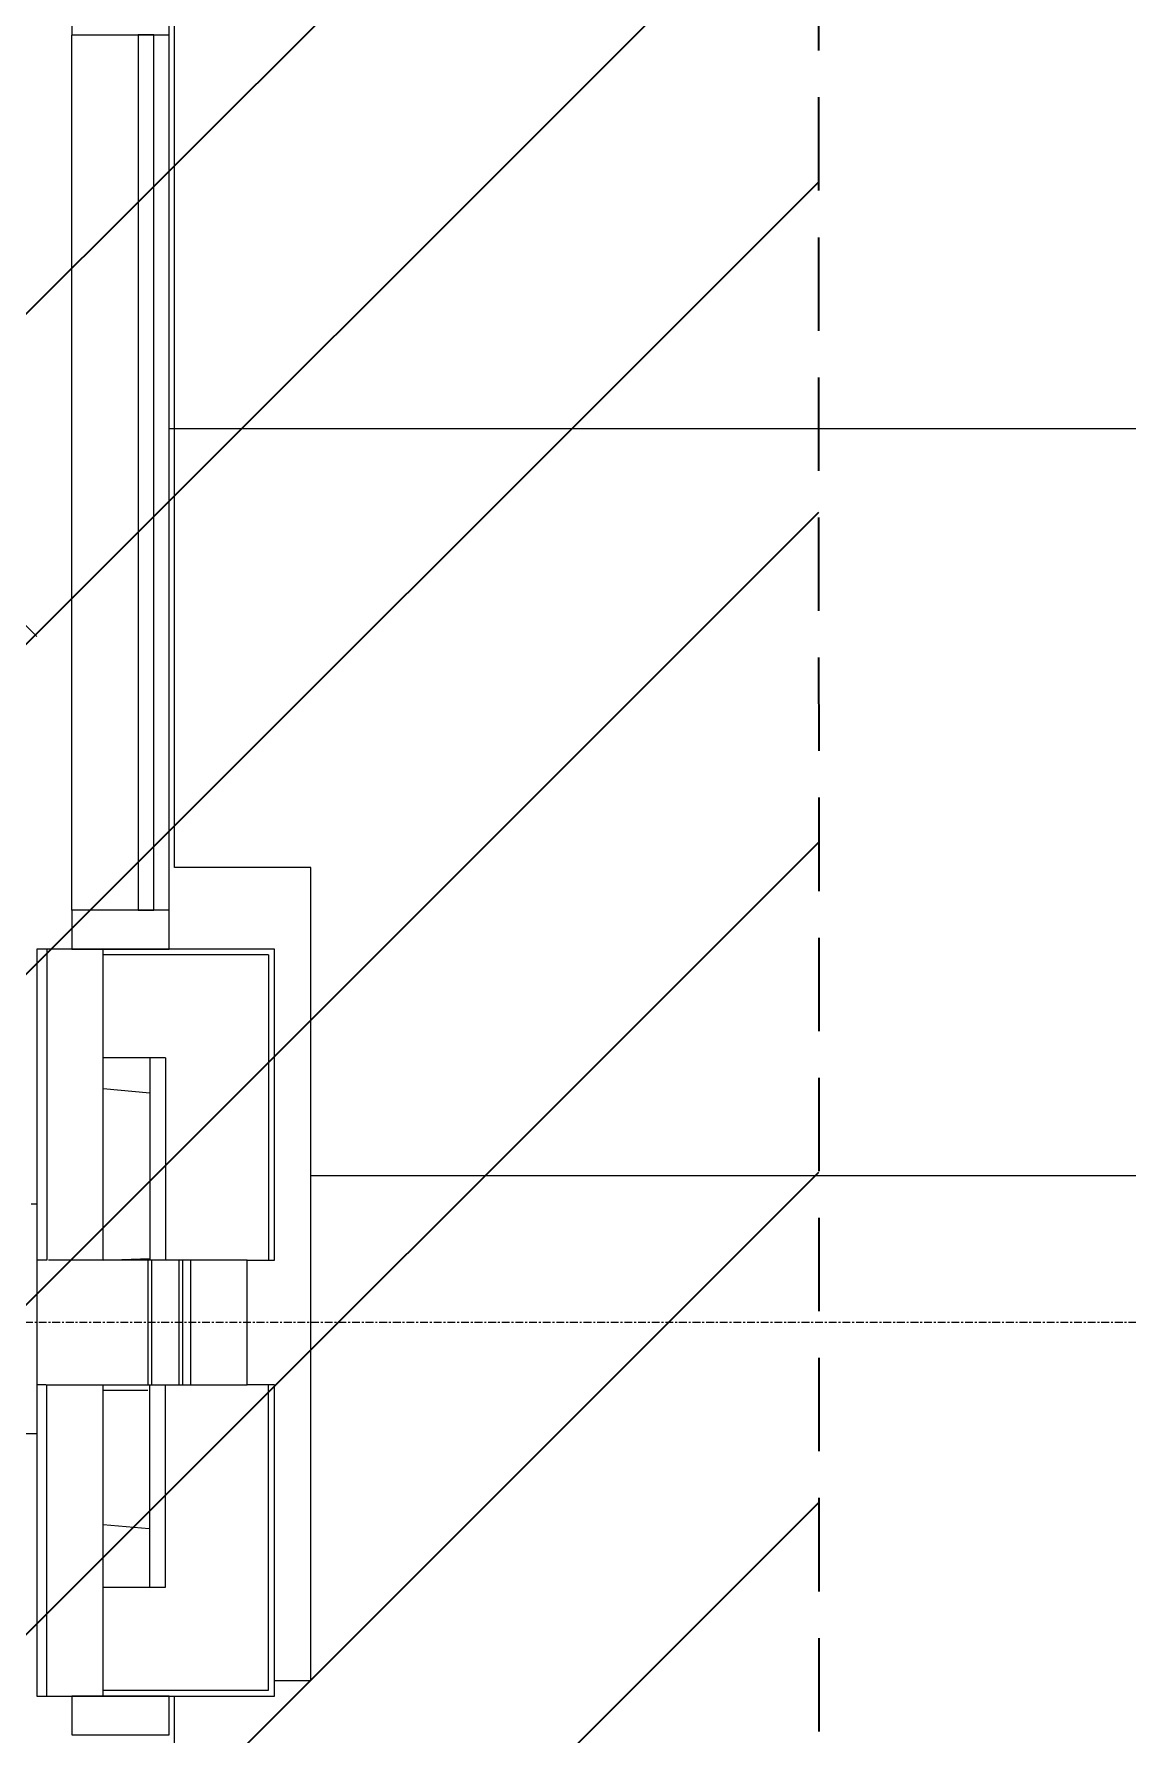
# Model space of a CAD drawing. Header units: inches. Extents: x 3268 to 7018, y 976 to 6708.
# Drawn here: x 6002.4 to 6072.7, y 2836.6 to 2945.9 of the extents above; entities that cross this region are included whole.
import ezdxf

# ---------------------------------------------------------------- set-up
doc = ezdxf.new("R2010")
doc.units = ezdxf.units.IN
doc.header["$MEASUREMENT"] = 0
doc.linetypes.add('Grid Line 1_2_', pattern=[0.8749999999999999, 0.4999999999999999, -0.125, 0.125, -0.125])
doc.linetypes.add('IMPORT-DASHED _2_', pattern=[8.999999999999996, 5.999999999999998, -2.999999999999999])
for name, color, linetype, lineweight in [('A-DETL-GENF', 92, 'Continuous', 9), ('A-FLOR', 192, 'Continuous', 9), ('A-GLAZ-CURT', 52, 'Continuous', 9), ('A-GLAZ-CWMG', 51, 'Continuous', 9), ('A-WALL', 113, 'Continuous', 9), ('A-WALL-PATT', 111, 'Continuous', 15), ('C-BLDG', 3, 'Continuous', 25), ('C-ESMT-STBK', 4, 'IMPORT-DASHED _2_', 35), ('L-PVMT-CONC-HATC', 252, 'Continuous', 15), ('S-GRID', 1, 'Continuous', 9), ('site_dwg', 8, 'Continuous', 9)]:
    doc.layers.add(name, color=color, linetype=linetype, lineweight=lineweight)

# ---------------------------------------------------------------- blocks, each defined once
blk = doc.blocks.new('Rectangular Mullion - 2_5_ x 6_ rectangular-4929226-Overall Retail Plan Opt 2')
at = {"layer": 'A-GLAZ-CWMG'}
for p, q in [((0, 3.250000000000454), (-2.49999999999909, 3.250000000000454)), ((-2.49999999999909, 3.250000000000454), (-2.49999999999909, -3)), ((0, -3), (0, 3.250000000000454)), ((-2.49999999999909, -3), (0, -3))]:
    blk.add_line(p, q, dxfattribs=at)
blk = doc.blocks.new('Rectangular Mullion - 2_5_ x 6_ rectangular-7819415-Overall Retail Plan Opt 2')
at = {"layer": 'A-GLAZ-CWMG'}
for p, q in [((-2.49999999999909, 3.250000000000454), (0, 3.250000000000454)), ((-2.49999999999909, -3), (-2.49999999999909, 3.250000000000454)), ((0, 3.250000000000454), (0, -3)), ((0, -3), (-2.49999999999909, -3))]:
    blk.add_line(p, q, dxfattribs=at)
blk = doc.blocks.new('System Panel - GLA-01 - Insulated Glass - Clear-10586106-Overall Retail Plan Opt 2')
at = {"layer": 'A-GLAZ-CURT'}
for p, q in [((28.12499999998635, 1.999999999999545), (-28.12499999998635, 1.999999999999545)), ((-28.12499999998635, 1.999999999999545), (-28.12499999998635, 0.9999999999990904)), ((28.12499999998635, 0.9999999999990904), (28.12499999998635, 1.999999999999545)), ((-28.12499999998635, 0.9999999999990904), (28.12499999998635, 0.9999999999990904))]:
    blk.add_line(p, q, dxfattribs=at)
blk = doc.blocks.new('Rectangular Mullion - 2_5_ x 6_ rectangular-V175-Overall Retail Plan Opt 2')
at = {"layer": 'A-GLAZ-CWMG'}
for p, q in [((6004.876172864579, 2889.648582565595), (6004.876172864579, 2945.861426468026)), ((6011.126172864579, 2889.648582565595), (6011.126172864579, 2945.89858256557))]:
    blk.add_line(p, q, dxfattribs=at)
blk = doc.blocks.new('Rectangular Mullion - 2_5_ x 6_ rectangular-10586099-Overall Retail Plan Opt 2')
at = {"layer": 'A-GLAZ-CWMG'}
for p, q in [((-1.250000000000909, 3.250000000000454), (1.250000000000909, 3.250000000000454)), ((-1.250000000000909, -3), (-1.250000000000909, 3.201236956601138)), ((1.250000000000909, 3.249285875867692), (1.250000000000909, -3)), ((1.250000000000909, -3), (-1.250000000000909, -3))]:
    blk.add_line(p, q, dxfattribs=at)
blk = doc.blocks.new('site_dwg-12440225-Overall Retail Plan Opt 2')
at = {"layer": 'C-ESMT-STBK'}
h = blk.add_hatch(dxfattribs=at)
h.set_pattern_fill('FP_236', color=43, style=0, pattern_type=2)
h.set_pattern_definition([(41.19300000000002, (24349227.445, 9821790.73), (-9.878962955707756, 11.2874306606842), [])])
h.paths.add_polyline_path([(24340754.41764874, 9814238.256800799), (24341007.28369483, 9818038.207201697), (24340597.61508091, 9818336.289935663), (24339080.54507963, 9818175.041572), (24339041.04656363, 9818170.586227996), (24338991.68861391, 9818164.27902802), (24338951.70183868, 9818158.637384389), (24338912.96937073, 9818152.689061128), (24338874.36010189, 9818146.280125272), (24338835.87236292, 9818139.411975248), (24338797.50579851, 9818132.085986648), (24338766.50818425, 9818125.853604812), (24338766.89231019, 9818124.002092425), (24338807.18576453, 9818132.259389622), (24338846.06993594, 9818139.731584428), (24338885.04424, 9818146.727429258), (24338924.10287013, 9818153.245822722), (24338956.51865115, 9818158.316607647), (24338953.32382087, 9818110.342748318), (24338969.07279708, 9818112.710400388), (24339007.86497075, 9818118.055290567), (24339046.71994471, 9818122.92269113), (24339092.45343486, 9818128.037917001), (24340292.99008468, 9818255.650188034), (24340584.31472673, 9818286.605874758), (24340934.68922023, 9818031.666679043), (24340687.3560084, 9814314.861073798), (24339595.34670922, 9814726.863514047), (24339587.50957331, 9814715.68687136), (24338715.45843181, 9815327.180653278), (24338691.60180446, 9815293.158049863), (24339013.48739237, 9815068.288049085), (24339549.36884944, 9814692.907733086), (24340725.61240819, 9814249.124683892)])
h.paths.add_polyline_path([(24338722.46981283, 9815337.179779818), (24338763.80719084, 9815396.132170605), (24338658.92817304, 9815468.79891386), (24338617.74228099, 9815409.741564125), (24338722.19139668, 9815337.372683933)])
at = {"layer": 'C-BLDG', "color": 213, "flags": 128}
for points in [[(24340800.10781889, 9815451.52223386), (24340802.43702339, 9815451.367249373), (24340805.90644051, 9815503.50193692), (24340797.17535633, 9815504.082900336), (24340805.14249823, 9815623.818127608), (24340813.87358241, 9815623.237164194), (24340816.26333418, 9815659.15775837), (24340807.21051849, 9815659.760129698)], [(24340789.56913204, 9815291.869663587), (24340790.4189605, 9815304.641421163), (24340791.6854041, 9815323.674333328), (24340785.20804506, 9815324.230611045), (24340793.64029088, 9815450.955713572)]]:
    blk.add_lwpolyline(points, dxfattribs=at)
at = {"layer": 'C-ESMT-STBK', "color": 43}
blk.add_line((24341007.27473861, 9818038.206394771), (24340754.40937513, 9814238.266251713), dxfattribs=at)
at = {"layer": 'L-PVMT-CONC-HATC', "color": 53}
for p, q in [((24340840.33966528, 9815529.451906836), (24340798.71705134, 9815532.22146167)), ((24340920.15243731, 9815524.141191633), (24340840.33966528, 9815529.451906836)), ((24340837.15257487, 9815481.557831474), (24340804.59006599, 9815483.724529942)), ((24340916.96558049, 9815476.247100728), (24340837.15257487, 9815481.557831474))]:
    blk.add_line(p, q, dxfattribs=at)

msp = doc.modelspace()

# ---------------------------------------------------------------- hatches: boundary and pattern name
at = {"layer": 'A-DETL-GENF'}
h = msp.add_hatch(dxfattribs=at)
h.set_pattern_fill('FP_14', style=0, pattern_type=2)
h.set_pattern_definition([(135, (0, 0), (-32.04961485728027, -32.04961485728027), [])])
h.paths.add_polyline_path([(6002.626172864583, 2870.77358256558), (6002.626172864583, 3190.14858256558), (6012.625343047521, 3190.14858256558), (6012.625343047521, 3257.135072902372), (5287.750343047554, 3257.135072902373), (5287.750343047554, 3214.148582565584), (5313.500343047544, 3214.148582565584), (5313.500343047544, 3189.898582565584), (5323.750343047556, 3189.898582565584), (5323.750343047556, 3115.398582565584), (5287.750343047554, 3115.398582565584), (5287.750343047554, 2870.773582565583), (5982.148376340589, 2870.77358256558)])
h = msp.add_hatch(dxfattribs=at)
h.set_pattern_fill('FP_272', style=0, pattern_type=2)
h.set_pattern_definition([(0, (0, 0), (0, 24), [])])
h.paths.add_polyline_path([(5982.148376340589, 2515.148582565588), (6002.626172864582, 2515.148582565588), (6002.626172864583, 2863.523582565581), (5287.750343047554, 2863.523582565583), (5287.750343047554, 2618.398582565591), (5333.375343047553, 2618.398582565591), (5333.375343047553, 2543.898582565591), (5287.750343047554, 2543.898582565591), (5287.750343047554, 2515.148582565591), (5940.854376340589, 2515.148582565588)])
at = {"layer": 'A-WALL-PATT', "lineweight": 9}
h = msp.add_hatch(dxfattribs=at)
h.set_pattern_fill('FP_115', color=256, angle=265.0000000000002, style=0, pattern_type=2)
h.set_pattern_definition([(175.0000000000002, (6017.875890738049, 2877.148977473834), (-8.366951303774847, -95.63469101680761), []), (180.0000000000002, (6017.876542338341, 2886.748449572622), (3.304023721284466e-13, -96.00000000000001), []), (172.0000000000002, (6017.876284899677, 2896.349005021852), (-13.36061769216595, -95.06573459919079), []), (187.0000000000002, (6017.87594030527, 2905.948564276383), (11.69945696689446, -95.28443055756688), []), (176.0000000000002, (6017.876679061304, 2915.549032569869), (-6.696621479435689, -95.76614882494317), []), (185.0000000000002, (6017.876334466897, 2925.148591824401), (8.366951303775528, -95.63469101680754), []), (178.0000000000002, (6017.87598987249, 2934.748151078932), (-3.350351683439746, -95.9415193938332), []), (184.0000000000002, (6017.875732433826, 2944.348706528161), (6.696621479436393, -95.7661488249431), []), (174.0000000000002, (6017.876384034117, 2953.948178626949), (-10.0347324736944, -95.47410195535429), []), (182.0000000000002, (6017.876126595452, 2963.548734076179), (3.35035168344041, -95.94151939383319), [])])
h.paths.add_polyline_path([(6009.876172864581, 2867.148582565595), (6009.876172864583, 2880.148582565594), (6006.876172864583, 2880.148582565594), (6006.876172864583, 2867.148582565595), (6009.751172864582, 2867.148582565595)])
h = msp.add_hatch(dxfattribs=at)
h.set_pattern_fill('FP_66', color=256, angle=265.0000000000001, style=0, pattern_type=2)
h.set_pattern_definition([(175.0000000000001, (6017.876479707892, 2849.148375397205), (-8.366951303775018, -95.63469101680758), []), (180.0000000000001, (6017.876222269228, 2858.748930846434), (1.580957587066223e-13, -96), []), (172.0000000000001, (6017.875877674822, 2868.348490100965), (-13.36061769216612, -95.06573459919078), []), (187.0000000000001, (6017.876616430856, 2877.948958394451), (11.69945696689429, -95.28443055756689), []), (176.0000000000001, (6017.87627183645, 2887.548517648982), (-6.69662147943586, -95.76614882494314), []), (185.0000000000001, (6017.876014397786, 2897.149073098212), (8.366951303775355, -95.63469101680755), []), (178.0000000000001, (6017.876665998076, 2906.748545197001), (-3.350351683439918, -95.94151939383319), []), (184.0000000000001, (6017.87632140367, 2916.348104451532), (6.696621479436221, -95.7661488249431), []), (174.0000000000001, (6017.876063965005, 2925.948659900761), (-10.03473247369457, -95.47410195535426), []), (182.0000000000001, (6017.875719370599, 2935.548219155292), (3.350351683440236, -95.94151939383319), [])])
h.paths.add_polyline_path([(6009.876172864584, 2846.148582565563), (6009.751172864582, 2859.148582565565), (6006.876172864583, 2859.148582565565), (6006.876172864583, 2846.148582565563)])

# ---------------------------------------------------------------- linework, layer by layer
at = {"layer": 'A-FLOR', "color": 7}
msp.add_line((6002.250343047525, 2870.773582565579), (6002.62617286458, 2870.773582565579), dxfattribs=at)
at = {"layer": 'A-WALL', "lineweight": 15}
for p, q in [((6017.876172864579, 2887.148582565595), (6002.626172864578, 2887.148582565595)), ((6002.626172864578, 2887.148582565595), (6002.626172864578, 2867.148582565594)), ((6017.876172864577, 2867.148582565594), (6017.876172864579, 2887.148582565595)), ((6011.751172864579, 2859.148582565563), (6011.751172864579, 2867.148582565594)), ((6016.126172864578, 2859.148582565563), (6016.126172864578, 2867.148582565594)), ((6016.126172864578, 2867.148582565594), (6017.876172864577, 2867.148582565594)), ((6002.626172864578, 2859.148582565563), (6002.626172864578, 2839.148582565562)), ((6017.876172864579, 2859.148582565563), (6016.126172864578, 2859.148582565563)), ((6017.876172864579, 2839.148582565562), (6017.876172864579, 2859.148582565563)), ((6002.626172864578, 2839.148582565562), (6017.876172864579, 2839.148582565562))]:
    msp.add_line(p, q, dxfattribs=at)
at = {"layer": 'A-WALL'}
for p, q in [((6003.251172864577, 2887.148582565595), (6003.251172864579, 2867.148582565594)), ((6006.876172864579, 2867.148582565594), (6006.876172864578, 2887.148582565595)), ((6017.50117286458, 2886.773582565595), (6006.876172864578, 2886.773582565595)), ((6017.501172864579, 2886.773582565595), (6017.501172864579, 2867.148582565594)), ((6010.876172864578, 2880.148582565593), (6006.876172864576, 2880.148582565593)), ((6009.876172864579, 2880.148582565593), (6009.876172864578, 2867.148582565594)), ((6010.876172864578, 2880.148582565596), (6010.876172864578, 2867.148582565591)), ((6002.626172864578, 2867.148582565594), (6002.626172864578, 2859.148582565563)), ((6003.251172864579, 2867.148582565594), (6002.626172864578, 2867.148582565594)), ((6016.126172864578, 2867.148582565594), (6003.363346031829, 2867.148582565594)), ((6009.751172864578, 2867.148582565594), (6009.751172864578, 2859.148582565563)), ((6010.001172864579, 2859.148582565563), (6010.001172864579, 2867.148582565594)), ((6012.001172864578, 2859.148582565563), (6012.001172864578, 2867.148582565594)), ((6012.501172864579, 2859.148582565563), (6012.501172864579, 2867.148582565594)), ((6003.209589490177, 2859.148582565563), (6002.626172864578, 2859.148582565563)), ((6003.25117286458, 2839.148582565562), (6003.251172864579, 2859.148582565563)), ((6003.251172864579, 2859.148582565563), (6016.126172864578, 2859.148582565563)), ((6006.876172864579, 2839.148582565562), (6006.876172864579, 2859.148582565563)), ((6009.87617286458, 2846.148582565561), (6009.87617286458, 2859.148582565563)), ((6010.876172864578, 2846.148582565561), (6010.87617286458, 2859.148582565563)), ((6017.501172864579, 2839.523582565562), (6017.501172864579, 2859.148582565563)), ((6006.876172864579, 2846.148582565561), (6010.87617286458, 2846.148582565561)), ((6006.876172864578, 2839.523582565562), (6017.501172864579, 2839.523582565562))]:
    msp.add_line(p, q, dxfattribs=at)
at = {"layer": 'S-GRID', "linetype": 'Grid Line 1_2_'}
msp.add_line((6493.236018851904, 2863.148582565577), (3735.343510317573, 2863.148582565585), dxfattribs=at)

# ---------------------------------------------------------------- block references
at = {"layer": 'A-GLAZ-CURT', "rotation": 269.9999999999999}
msp.add_blockref('System Panel - GLA-01 - Insulated Glass - Clear-10586106-Overall Retail Plan Opt 2', (6008.126172864579, 2917.773582565583), dxfattribs=at)
at = {"layer": 'A-GLAZ-CWMG', "extrusion": (0, 0, -1), "rotation": 270.0000000000001}
for name, p in [('Rectangular Mullion - 2_5_ x 6_ rectangular-10586099-Overall Retail Plan Opt 2', (-6008.126172864579, 2947.14858256557)), ('Rectangular Mullion - 2_5_ x 6_ rectangular-7819415-Overall Retail Plan Opt 2', (-6008.126172864579, 2887.148582565595))]:
    msp.add_blockref(name, p, dxfattribs=at)
at = {"layer": 'A-GLAZ-CWMG'}
msp.add_blockref('Rectangular Mullion - 2_5_ x 6_ rectangular-V175-Overall Retail Plan Opt 2', (0, 0), dxfattribs=at)
at = {"layer": 'A-GLAZ-CWMG', "rotation": 89.9999999999999}
msp.add_blockref('Rectangular Mullion - 2_5_ x 6_ rectangular-4929226-Overall Retail Plan Opt 2', (6008.126172864579, 2839.148582565563), dxfattribs=at)
at = {"layer": 'site_dwg', "color": 53, "lineweight": 15, "rotation": 3.810000000000009}
msp.add_blockref('site_dwg-12440225-Overall Retail Plan Opt 2', (-23628768.691637, -11408316.78144797), dxfattribs=at)

doc.saveas('drawing.dxf')
